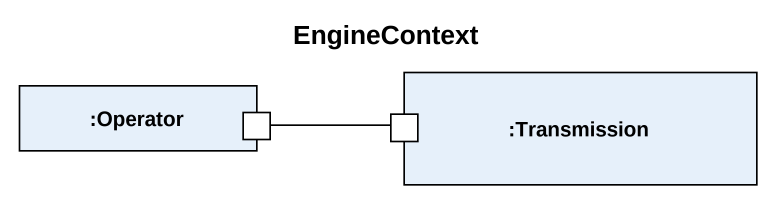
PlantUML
@startuml
title EngineContext
rectangle ":Operator" as Operator {
  port " " as port1
}
rectangle ":Transmission" as Transmission {
  port " " as port2
}
port1 -right- port2
@enduml
